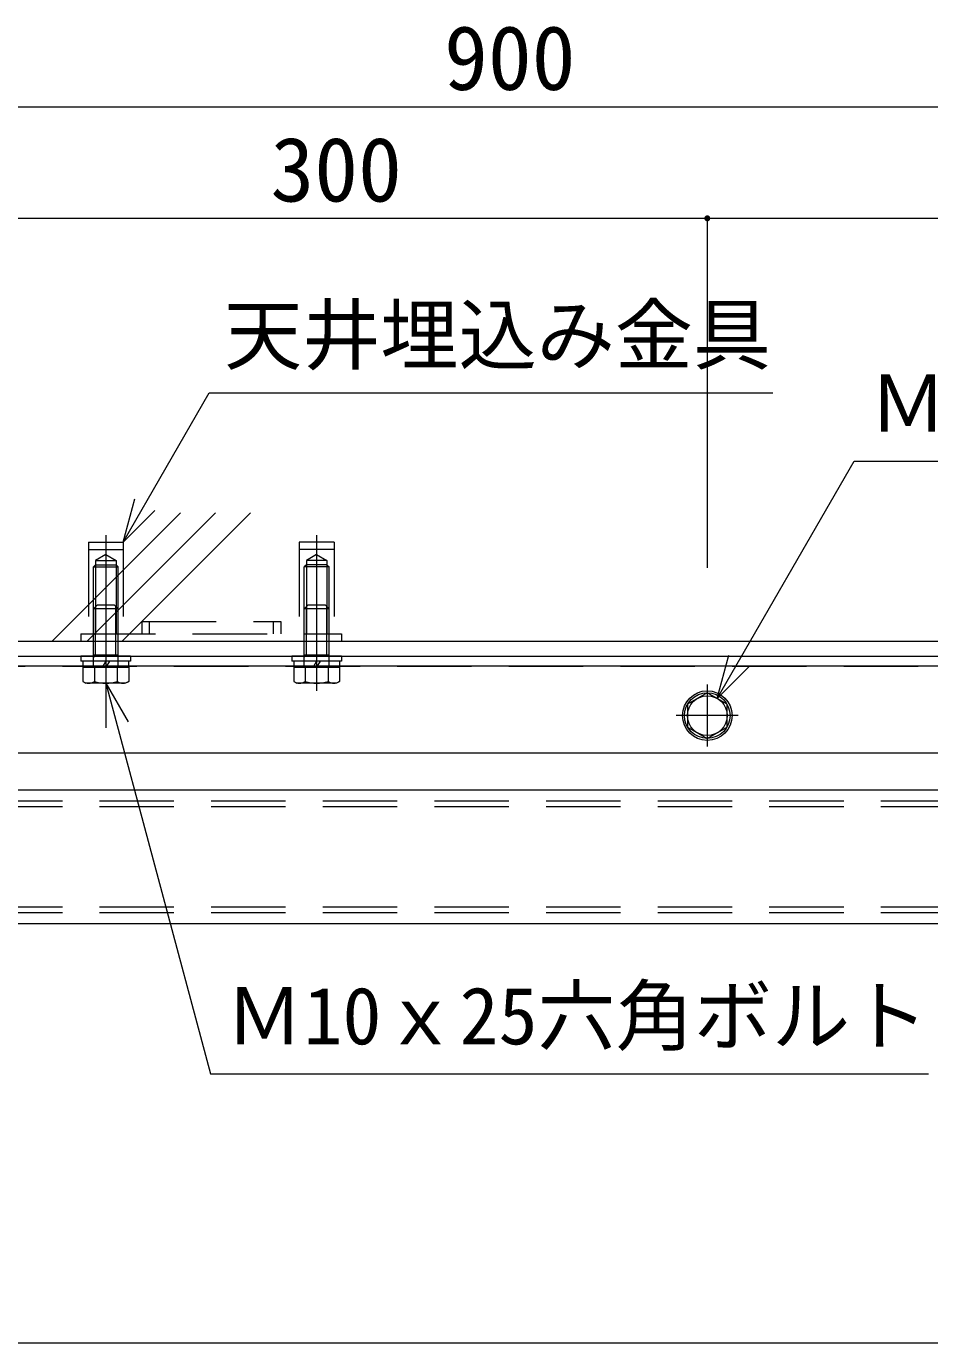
# Model space of a CAD drawing. Units: millimetres, scale not verified, with parts at other scales. Extents: x -10000 to 10000, y -6925 to 6925.
# Drawn here: x 3337 to 4551, y -629 to 1140 of the extents above; entities that cross this region are included whole.
import ezdxf
from ezdxf.enums import TextEntityAlignment as Align

# ---------------------------------------------------------------- set-up
doc = ezdxf.new("R2010")
doc.units = ezdxf.units.MM
doc.header["$LTSCALE"] = 50
doc.linetypes.add('CHAIN1', pattern=[8, 5, -1, 1, -1])
doc.linetypes.add('DASHED2', pattern=[3, 2, -1])
for name, color, linetype, lineweight in [('0-5_1-7', 7, 'Continuous', 9), ('0-9_1-8', 3, 'Continuous', 9), ('0-E_寸法', 2, 'Continuous', 9), ('1-1_2-7', 7, 'Continuous', 9), ('1-4_2-3', 7, 'DASHED2', 9), ('1-7_2-8', 3, 'Continuous', 9), ('1-8_2-0', 7, 'Continuous', 9), ('1-9_2-1', 2, 'DASHED2', 9)]:
    doc.layers.add(name, color=color, linetype=linetype, lineweight=lineweight)
doc.styles.add('ＭＳ ゴシック', font='')
doc.styles.get('ＭＳ ゴシック').set_extended_font_data('MS Gothic')

msp = doc.modelspace()

# ---------------------------------------------------------------- linework, layer by layer
at = {"layer": '0-E_寸法', "linetype": 'DASHED2'}
for p, q in [((3427.14, 278.22), (3427.14, 356.55)), ((3430.14, 294.88), (3430.14, 359.55)), ((3455.47, 361.55), (3432.14, 361.55)), ((3460.47, 356.55), (3455.47, 361.55)), ((3457.47, 294.88), (3457.47, 359.55)), ((3710.47, 278.22), (3710.47, 356.55)), ((3713.47, 294.88), (3713.47, 359.55)), ((3738.81, 361.55), (3715.47, 361.55)), ((3743.81, 356.55), (3738.81, 361.55)), ((3740.81, 294.88), (3740.81, 359.55)), ((3427.14, 294.88), (3460.47, 294.88)), ((3430.14, 294.88), (3427.14, 291.88)), ((3457.47, 294.88), (3460.47, 291.88)), ((3710.47, 294.88), (3743.81, 294.88)), ((3713.47, 294.88), (3710.47, 291.88)), ((3740.81, 294.88), (3743.81, 291.88))]:
    msp.add_line(p, q, dxfattribs=at)
at = {"layer": '0-E_寸法'}
for p, q in [((3477.14, 293.22), (3410.47, 293.22)), ((3410.47, 293.22), (3410.47, 286.55)), ((3477.14, 286.55), (3410.47, 286.55)), ((3413.14, 286.55), (3413.14, 278.22)), ((3443.81, 286.55), (3438.99, 278.22)), ((3448.62, 286.55), (3443.81, 278.22)), ((3474.47, 286.55), (3474.47, 278.22)), ((3477.14, 293.22), (3477.14, 286.55)), ((3760.47, 293.22), (3693.81, 293.22)), ((3693.81, 293.22), (3693.81, 286.55)), ((3760.47, 286.55), (3693.81, 286.55)), ((3696.47, 286.55), (3696.47, 278.22)), ((3727.14, 286.55), (3722.33, 278.22)), ((3731.95, 286.55), (3727.14, 278.22)), ((3757.81, 286.55), (3757.81, 278.22)), ((3760.47, 293.22), (3760.47, 286.55)), ((3413.01, 278.22), (3474.6, 278.22)), ((3413.01, 278.22), (3413.01, 259.27)), ((3428.41, 278.22), (3428.41, 259.27)), ((3459.2, 278.22), (3459.2, 259.27)), ((3474.6, 278.22), (3474.6, 259.27)), ((3696.35, 278.22), (3757.93, 278.22)), ((3696.35, 278.22), (3696.35, 259.27)), ((3711.74, 278.22), (3711.74, 259.27)), ((3742.54, 278.22), (3742.54, 259.27)), ((3757.93, 278.22), (3757.93, 259.27)), ((3413.01, 259.27), (3417.14, 256.88)), ((3470.47, 256.88), (3417.14, 256.88)), ((3474.6, 259.27), (3470.47, 256.88)), ((3696.35, 259.27), (3700.47, 256.88)), ((3753.81, 256.88), (3700.47, 256.88)), ((3757.93, 259.27), (3753.81, 256.88)), ((4225.43, 228.61), (4225.43, 197.82)), ((4278.77, 197.82), (4278.77, 228.61)), ((4225.43, 197.82), (4252.1, 182.42)), ((4252.1, 182.42), (4278.77, 197.82))]:
    msp.add_line(p, q, dxfattribs=at)
at = {"layer": '0-E_寸法', "color": 3, "linetype": 'CHAIN1'}
for p, q in [((4252.1, 254.88), (4252.1, 171.55)), ((4293.77, 213.22), (4210.43, 213.22))]:
    msp.add_line(p, q, dxfattribs=at)
at = {"layer": '0-E_寸法', "linetype": 'DASHED2'}
for points in [[(3460.47, 278.22), (3460.47, 356.55), (3427.14, 356.55), (3432.14, 361.55)], [(3743.81, 278.22), (3743.81, 356.55), (3710.47, 356.55), (3715.47, 361.55)]]:
    msp.add_lwpolyline(points, dxfattribs=at)
at = {"layer": '0-E_寸法'}
msp.add_lwpolyline([(4278.77, 228.61), (4252.1, 244.01), (4225.43, 228.61)], dxfattribs=at)
for radius in [33.33, 30.67, 26.67]:
    msp.add_circle((4252.1, 213.22), radius, dxfattribs=at)
for centre, radius, start, end in [((3420.71, 270.51), 13.63, 235.61575, 304.38425), ((3443.81, 307.83), 50.95, 252.41205, 287.58795), ((3466.9, 270.51), 13.63, 235.61575, 304.38425), ((3704.05, 270.51), 13.63, 235.61575, 304.38425), ((3727.14, 307.83), 50.95, 252.41205, 287.58795), ((3750.23, 270.51), 13.63, 235.61575, 304.38425)]:
    msp.add_arc(centre, radius, start, end, dxfattribs=at)
at = {"layer": '1-1_2-7', "color": 3}
for p, q in [((2485.43, 1031.55), (5485.43, 1031.55)), ((3252.1, 881.55), (4252.1, 881.55)), ((4252.1, 881.55), (5252.14, 881.55)), ((4252.1, 881.55), (4252.1, 411.85)), ((-2854.57, -629.48), (5485.43, -629.48))]:
    msp.add_line(p, q, dxfattribs=at)
at = {"layer": '1-1_2-7'}
for points in [[(4248.1, 881.55), (4251.11, 885.42), (4252.1, 881.55)], [(4248.1, 881.55), (4250.63, 885.27), (4251.11, 885.42)], [(4248.1, 881.55), (4250.17, 885.06), (4250.63, 885.27)], [(4248.1, 881.55), (4249.75, 884.79), (4250.17, 885.06)], [(4248.1, 881.55), (4249.36, 884.47), (4249.75, 884.79)], [(4252.1, 881.55), (4251.11, 885.42), (4251.6, 885.52)], [(4252.1, 881.55), (4251.6, 885.52), (4252.1, 885.55)], [(4252.1, 881.55), (4252.1, 885.55), (4252.35, 885.54)], [(4252.1, 881.55), (4252.35, 885.54), (4252.85, 885.48)], [(4252.1, 881.55), (4252.85, 885.48), (4253.34, 885.35)], [(4252.1, 881.55), (4253.34, 885.35), (4253.8, 885.17)], [(4252.1, 881.55), (4253.8, 885.17), (4254.24, 884.93)], [(4252.1, 881.55), (4254.24, 884.93), (4254.65, 884.63)], [(4252.1, 881.55), (4254.65, 884.63), (4255.02, 884.29)], [(4248.1, 881.55), (4249.02, 884.1), (4249.36, 884.47)], [(4248.1, 881.55), (4248.72, 883.69), (4249.02, 884.1)], [(4248.1, 881.55), (4248.48, 883.25), (4248.72, 883.69)], [(4248.1, 881.55), (4248.3, 882.79), (4248.48, 883.25)], [(4248.1, 881.55), (4248.17, 882.3), (4248.3, 882.79)], [(4248.1, 881.55), (4248.11, 881.8), (4248.17, 882.3)], [(4252.1, 877.55), (4248.1, 881.55), (4252.1, 881.55)], [(4251.85, 877.56), (4248.1, 881.55), (4252.1, 877.55)], [(4251.35, 877.62), (4248.1, 881.55), (4251.85, 877.56)], [(4250.86, 877.75), (4248.1, 881.55), (4251.35, 877.62)], [(4250.4, 877.93), (4248.1, 881.55), (4250.86, 877.75)], [(4249.96, 878.17), (4248.1, 881.55), (4250.4, 877.93)], [(4249.55, 878.47), (4248.1, 881.55), (4249.96, 878.17)], [(4249.18, 878.81), (4248.1, 881.55), (4249.55, 878.47)], [(4248.86, 879.2), (4248.1, 881.55), (4249.18, 878.81)], [(4248.6, 879.62), (4248.1, 881.55), (4248.86, 879.2)], [(4248.38, 880.08), (4248.1, 881.55), (4248.6, 879.62)], [(4248.38, 880.08), (4248.13, 881.05), (4248.1, 881.55)], [(4248.23, 880.56), (4248.13, 881.05), (4248.38, 880.08)], [(4252.1, 881.55), (4255.02, 884.29), (4255.34, 883.9)], [(4252.1, 881.55), (4255.34, 883.9), (4255.61, 883.48)], [(4252.1, 881.55), (4255.61, 883.48), (4256.1, 881.55)], [(4256.09, 881.3), (4252.1, 881.55), (4256.1, 881.55)], [(4256.03, 880.8), (4252.1, 881.55), (4256.09, 881.3)], [(4255.9, 880.31), (4252.1, 881.55), (4256.03, 880.8)], [(4255.72, 879.85), (4252.1, 881.55), (4255.9, 880.31)], [(4255.48, 879.41), (4252.1, 881.55), (4255.72, 879.85)], [(4255.18, 879), (4252.1, 881.55), (4255.48, 879.41)], [(4254.84, 878.63), (4252.1, 881.55), (4255.18, 879)], [(4254.45, 878.31), (4252.1, 881.55), (4254.84, 878.63)], [(4254.03, 878.04), (4252.1, 881.55), (4254.45, 878.31)], [(4253.57, 877.83), (4252.1, 881.55), (4254.03, 878.04)], [(4253.1, 877.68), (4252.1, 881.55), (4253.57, 877.83)], [(4252.6, 877.58), (4252.1, 881.55), (4253.1, 877.68)], [(4252.6, 877.58), (4252.1, 877.55), (4252.1, 881.55)], [(4256.1, 881.55), (4255.61, 883.48), (4255.82, 883.02)], [(4256.07, 882.05), (4255.82, 883.02), (4255.97, 882.54)], [(4256.1, 881.55), (4255.82, 883.02), (4256.07, 882.05)]]:
    msp.add_solid(points, dxfattribs=at)
at = {"layer": '1-4_2-3', "linetype": 'Continuous'}
for p, q in [((2485.43, 293.22), (5485.43, 293.22)), ((5485.43, 279.88), (2015.43, 279.88)), ((2485.43, 163.22), (5485.43, 163.22)), ((5485.43, 113.22), (-2854.57, 113.22)), ((5485.43, -66.78), (-2854.57, -66.78))]:
    msp.add_line(p, q, dxfattribs=at)
at = {"layer": '1-4_2-3'}
for p, q in [((2485.43, 279.88), (5485.43, 279.88)), ((5485.43, 98.22), (-2854.57, 98.22)), ((5485.43, 90.72), (-2854.57, 90.72)), ((5485.43, -44.28), (-2854.57, -44.28)), ((5485.43, -51.78), (-2854.57, -51.78))]:
    msp.add_line(p, q, dxfattribs=at)
at = {"layer": '1-7_2-8'}
for p, q in [((3467.14, 446.55), (3582.82, 646.92)), ((3582.82, 646.92), (4340.09, 646.92)), ((3467.14, 446.55), (3482.67, 504.51)), ((3467.14, 446.55), (3509.57, 488.98)), ((4265.43, 236.31), (4280.96, 294.27)), ((4265.43, 236.31), (4307.86, 278.74)), ((3443.81, 256.88), (3473.81, 204.92)), ((3443.81, 256.88), (3443.81, 196.88))]:
    msp.add_line(p, q, dxfattribs=at)
for points in [[(4265.43, 236.31), (4449.46, 555.05), (5405.87, 555.05)], [(3443.81, 256.88), (3584.48, -268.11), (4549.5, -268.11)]]:
    msp.add_lwpolyline(points, dxfattribs=at)
at = {"layer": '1-8_2-0'}
for p, q in [((3371.63, 313.22), (3543.96, 485.55)), ((3418.77, 313.22), (3591.1, 485.55)), ((3465.91, 313.22), (3638.24, 485.55)), ((2452.1, 313.22), (5779.31, 313.22))]:
    msp.add_line(p, q, dxfattribs=at)
at = {"layer": '1-9_2-1'}
for p, q in [((3420.47, 446.55), (3467.14, 446.55)), ((3420.47, 446.55), (3420.47, 323.22)), ((3467.14, 446.55), (3467.14, 323.22)), ((3750.47, 446.55), (3703.81, 446.55)), ((3703.81, 446.55), (3703.81, 323.22)), ((3750.47, 446.55), (3750.47, 323.22)), ((3420.47, 436.55), (3467.14, 436.55)), ((3443.81, 429.88), (3429.97, 421.88)), ((3443.81, 429.88), (3457.64, 421.88)), ((3750.47, 436.55), (3703.81, 436.55)), ((3727.14, 429.88), (3713.31, 421.88)), ((3727.14, 429.88), (3740.97, 421.88)), ((3429.97, 416.05), (3427.14, 413.22)), ((3429.97, 421.88), (3429.97, 323.22)), ((3429.97, 421.88), (3457.64, 421.88)), ((3457.64, 421.88), (3457.64, 323.22)), ((3460.47, 323.22), (3460.47, 413.22)), ((3710.47, 323.22), (3710.47, 413.22)), ((3713.31, 421.88), (3713.31, 323.22)), ((3740.97, 421.88), (3713.31, 421.88)), ((3740.97, 421.88), (3740.97, 323.22)), ((3740.97, 416.05), (3743.81, 413.22)), ((3492.14, 339.88), (3492.14, 323.22)), ((3492.14, 339.88), (3678.81, 339.88)), ((3502.14, 339.88), (3502.14, 323.22)), ((3668.81, 339.88), (3668.81, 323.22)), ((3678.81, 339.88), (3678.81, 323.22)), ((3410.47, 323.22), (3410.47, 313.22))]:
    msp.add_line(p, q, dxfattribs=at)
at = {"layer": '1-9_2-1', "color": 3, "linetype": 'CHAIN1'}
for p, q in [((3443.81, 455.96), (3443.81, 246.43)), ((3727.14, 455.96), (3727.14, 246.43))]:
    msp.add_line(p, q, dxfattribs=at)
at = {"layer": '1-9_2-1'}
for points in [[(3427.14, 323.22), (3427.14, 413.22), (3460.47, 413.22)], [(3429.97, 416.05), (3457.64, 416.05), (3460.47, 413.22)], [(3740.97, 416.05), (3713.31, 416.05), (3710.47, 413.22)], [(3743.81, 323.22), (3743.81, 413.22), (3710.47, 413.22)], [(3410.47, 323.22), (3760.47, 323.22), (3760.47, 313.22)]]:
    msp.add_lwpolyline(points, dxfattribs=at)

# ---------------------------------------------------------------- texts
at = {"layer": '0-5_1-7', "color": 4, "style": 'ＭＳ ゴシック'}
for s, p in [('900', (3898.43, 1028.18)), ('300', (3665.1, 878.18))]:
    msp.add_text(s, height=86.51, dxfattribs=at).set_placement(p, align=Align.BOTTOM_LEFT)
at = {"layer": '0-9_1-8', "color": 4, "style": 'ＭＳ ゴシック'}
for s, p in [('天井埋込み金具', (3602.82, 663.39)), ('Ｍ10ｘ40六角ボルト', (4469.46, 571.53)), ('Ｍ10ｘ25六角ボルト', (3604.48, -251.64))]:
    msp.add_text(s, height=76.98, dxfattribs=at).set_placement(p, align=Align.BOTTOM_LEFT)

doc.saveas('drawing.dxf')
